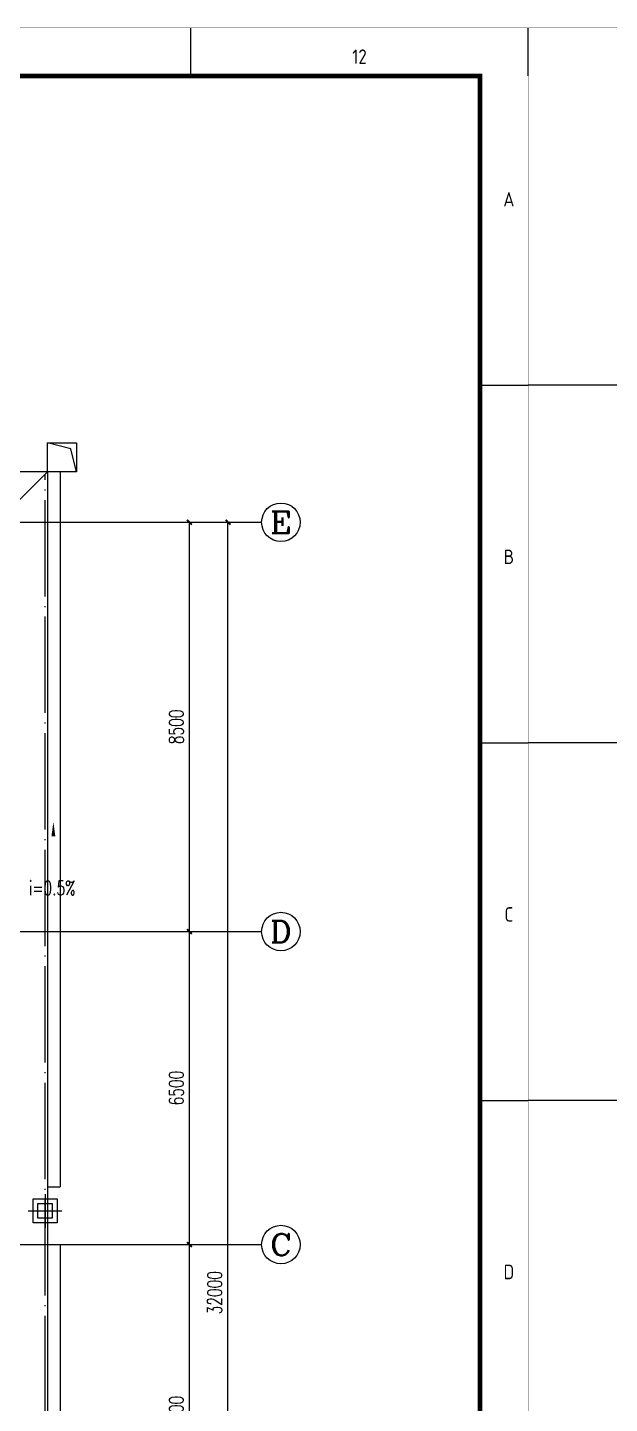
# Model space of a CAD drawing. Extents: x 93518 to 937116, y -359949 to 58022.
# Drawn here: x 758489 to 770583, y -91744 to -63170 of the extents above; entities that cross this region are included whole.
import ezdxf
from ezdxf.enums import TextEntityAlignment as Align

# ---------------------------------------------------------------- set-up
doc = ezdxf.new("R2010")
doc.units = 0
doc.header["$LTSCALE"] = 1000
doc.header["$MEASUREMENT"] = 0
doc.linetypes.add('DOTE', pattern=[2.42, 2, -0.2, 0.02, -0.2])
doc.layers.get('0').update_dxf_attribs({"color": 8, "linetype": 'CONTINUOUS'})
doc.layers.get('Defpoints').update_dxf_attribs({"color": 8, "linetype": 'CONTINUOUS'})
for name, color, linetype in [('AXIS', 8, 'CONTINUOUS'), ('AXIS_TEXT', 8, 'CONTINUOUS'), ('C承台', 8, 'CONTINUOUS'), ('DIM_SYMB', 8, 'CONTINUOUS'), ('DOTE', 8, 'DOTE'), ('排水', 8, 'CONTINUOUS')]:
    doc.layers.add(name, color=color, linetype=linetype)
doc.styles.add('_TCH_AXIS', font='complex.shx', dxfattribs={"bigfont": 'GBCBIG.shx'})
doc.styles.add('_TCH_DIM', font='simplex.shx', dxfattribs={"bigfont": 'gbcbig.shx'})
doc.styles.add('_TCH_DIM_T3', font='simplex.shx', dxfattribs={"width": 0.705882, "bigfont": 'gbcbig.shx'})
doc.styles.add('COMPLEX', font='geditxt.shx', dxfattribs={"bigfont": 'hztxt1.shx'})
doc.styles.get("Standard").update_dxf_attribs({"font": 'GBENOR', "bigfont": 'GBCBIG'})
doc.dimstyles.new('_TCH_ARCH&&100', dxfattribs={"dimtxt": 297.5, "dimasz": 100, "dimexe": 250, "dimexo": 300, "dimgap": 126.25, "dimtad": 1, "dimdec": 0, "dimzin": 0, "dimdsep": 46, "dimtxsty": '_TCH_DIM_T3', "dimblk": 'ARCHTICK', "dimcen": 0.09, "dimclrt": 7, "dimazin": 2, "dimtfac": 1, "dimtdec": 0, "dimtix": 1, "dimtmove": 2, "dimatfit": 3, "dimfxl": 0, "dimtolj": 1, "dimtzin": 0, "dimarcsym": 0})

# ---------------------------------------------------------------- blocks, each defined once
blk = doc.blocks.new('GEDI_WK_A1')
at = {"color": 3}
for p, q in [((0, 584), (0, 594)), ((770.92, 584), (770.92, 594)), ((25, 519.75), (0, 519.75)), ((831, 519.75), (841, 519.75)), ((25, 445.5), (0, 445.5)), ((831, 445.5), (841, 445.5)), ((25, 371.25), (0, 371.25)), ((831, 371.25), (841, 371.25))]:
    blk.add_line(p, q, dxfattribs=at)
for points, const_width in [([(0, 0), (841, 0), (841, 594), (0, 594)], 0.1), ([(25, 10), (831, 10), (831, 584), (25, 584)], 1)]:
    blk.add_lwpolyline(points, close=True, dxfattribs=dict(at, const_width=const_width))
blk.add_text('12', height=3, dxfattribs=at).set_placement((805.96, 588), align=Align.MIDDLE)
for s, p in [('A', (837, 556.88)), ('B', (837, 482.62)), ('C', (837, 408.38)), ('D', (837, 334.12))]:
    blk.add_text(s, height=3, dxfattribs=at).set_placement(p, align=Align.CENTER)
blk = doc.blocks.new('_ArchTick')
at = {"color": 0, "linetype": 'ByBlock', "const_width": 0.4}
blk.add_lwpolyline([(-0.5, -0.5), (0.5, 0.5)], dxfattribs=at)
blk = doc.blocks.new('*D802')
at = {"layer": 'AXIS', "color": 0, "lineweight": -2, "transparency": 16777216}
for p, q in [((759155, -88444), (762105, -88444)), ((761855, -95444), (761855, -88444)), ((759155, -95444), (762105, -95444))]:
    blk.add_line(p, q, dxfattribs=at)
at = {"layer": 'Defpoints', "color": 0, "transparency": 16777216}
for p in [(758855, -88444), (761855, -88444), (758855, -95444)]:
    blk.add_point(p, dxfattribs=at)
at = {"layer": 'AXIS', "color": 0, "lineweight": -2, "transparency": 16777216, "xscale": 100, "yscale": 100, "zscale": 100}
for p, rotation in [((761855, -88444), 90), ((761855, -95444), 270)]:
    blk.add_blockref('_ArchTick', p, dxfattribs=dict(at, rotation=rotation))
at = {"layer": 'AXIS', "color": 7, "transparency": 16777216, "insert": (761580, -91944), "char_height": 297.5, "attachment_point": 5, "rotation": 90, "style": '_TCH_DIM_T3'}
blk.add_mtext('\\A1;7000', dxfattribs=at)
blk = doc.blocks.new('*D803')
at = {"layer": 'AXIS', "color": 0, "lineweight": -2, "transparency": 16777216}
for p, q in [((759155, -81944), (762105, -81944)), ((761855, -88444), (761855, -81944)), ((759155, -88444), (762105, -88444))]:
    blk.add_line(p, q, dxfattribs=at)
at = {"layer": 'Defpoints', "color": 0, "transparency": 16777216}
for p in [(758855, -81944), (761855, -81944), (758855, -88444)]:
    blk.add_point(p, dxfattribs=at)
at = {"layer": 'AXIS', "color": 0, "lineweight": -2, "transparency": 16777216, "xscale": 100, "yscale": 100, "zscale": 100}
for p, rotation in [((761855, -81944), 90), ((761855, -88444), 270)]:
    blk.add_blockref('_ArchTick', p, dxfattribs=dict(at, rotation=rotation))
at = {"layer": 'AXIS', "color": 7, "transparency": 16777216, "insert": (761580, -85194), "char_height": 297.5, "attachment_point": 5, "rotation": 90, "style": '_TCH_DIM_T3'}
blk.add_mtext('\\A1;6500', dxfattribs=at)
blk = doc.blocks.new('*D804')
at = {"layer": 'AXIS', "color": 0, "lineweight": -2, "transparency": 16777216}
for p, q in [((759155, -73444), (762105, -73444)), ((761855, -81944), (761855, -73444)), ((759155, -81944), (762105, -81944))]:
    blk.add_line(p, q, dxfattribs=at)
at = {"layer": 'Defpoints', "color": 0, "transparency": 16777216}
for p in [(758855, -73444), (761855, -73444), (758855, -81944)]:
    blk.add_point(p, dxfattribs=at)
at = {"layer": 'AXIS', "color": 0, "lineweight": -2, "transparency": 16777216, "xscale": 100, "yscale": 100, "zscale": 100}
for p, rotation in [((761855, -73444), 90), ((761855, -81944), 270)]:
    blk.add_blockref('_ArchTick', p, dxfattribs=dict(at, rotation=rotation))
at = {"layer": 'AXIS', "color": 7, "transparency": 16777216, "insert": (761580, -77694), "char_height": 297.5, "attachment_point": 5, "rotation": 90, "style": '_TCH_DIM_T3'}
blk.add_mtext('\\A1;8500', dxfattribs=at)
blk = doc.blocks.new('*D805')
at = {"layer": 'AXIS', "color": 0, "lineweight": -2, "transparency": 16777216}
for p, q in [((759155, -73444), (762905, -73444)), ((762655, -105444), (762655, -73444)), ((759155, -105444), (762905, -105444))]:
    blk.add_line(p, q, dxfattribs=at)
at = {"layer": 'Defpoints', "color": 0, "transparency": 16777216}
for p in [(758855, -73444), (762655, -73444), (758855, -105444)]:
    blk.add_point(p, dxfattribs=at)
at = {"layer": 'AXIS', "color": 0, "lineweight": -2, "transparency": 16777216, "xscale": 100, "yscale": 100, "zscale": 100}
for p, rotation in [((762655, -73444), 90), ((762655, -105444), 270)]:
    blk.add_blockref('_ArchTick', p, dxfattribs=dict(at, rotation=rotation))
at = {"layer": 'AXIS', "color": 7, "transparency": 16777216, "insert": (762380, -89444), "char_height": 297.5, "attachment_point": 5, "rotation": 90, "style": '_TCH_DIM_T3'}
blk.add_mtext('\\A1;32000', dxfattribs=at)
blk = doc.blocks.new('_AXISO')
blk.add_circle((0, 0), 0.5)
at = {"layer": 'AXIS_TEXT', "style": 'COMPLEX', "width": 1.041667}
blk.add_attdef('A', text='', height=0.56, dxfattribs=at).set_placement((-0.25, -0.28), (0.25, -0.28), align=Align.FIT)

msp = doc.modelspace()

# ---------------------------------------------------------------- linework, layer by layer
at = {"layer": 'AXIS'}
for p, q in [((758854.6, -73444.5), (763354.6, -73444.5)), ((758854.6, -81944.5), (763354.6, -81944.5)), ((758854.6, -88444.5), (763354.6, -88444.5))]:
    msp.add_line(p, q, dxfattribs=at)
at = {"layer": 'C承台', "color": 8}
msp.add_lwpolyline([(758604.6, -87494.5), (759104.6, -87494.5), (759104.6, -87994.5), (758604.6, -87994.5)], close=True, dxfattribs=at)
at = {"layer": 'C承台'}
msp.add_lwpolyline([(758704.6, -87594.5), (759004.6, -87594.5), (759004.6, -87894.5), (758704.6, -87894.5)], close=True, dxfattribs=at)
at = {"layer": 'DIM_SYMB'}
msp.add_lwpolyline([(759026.5, -80787.5, 0, 0, 0), (759026.5, -79663.9, 0, 80, 0), (759026.5, -79963.9, 0, 0, 0)], format="xyseb", dxfattribs=at)
at = {"layer": 'DOTE'}
for p, q in [((758854.6, -106444.5), (758854.6, -72444.5)), ((694854.6, -73444.5), (758854.6, -73444.5)), ((694854.6, -81944.5), (758854.6, -81944.5)), ((758854.6, -87394.5), (758854.6, -88094.5)), ((758504.6, -87744.5), (759204.6, -87744.5)), ((694854.6, -88444.5), (758854.6, -88444.5))]:
    msp.add_line(p, q, dxfattribs=at)
at = {"layer": '排水'}
for p, q in [((759390.4, -71916.6), (758904.6, -71794.5)), ((759504.6, -72394.5), (759390.4, -71916.6)), ((758104.6, -73194.5), (758904.6, -72394.5)), ((758904.6, -87244.5), (759164.6, -87244.5))]:
    msp.add_line(p, q, dxfattribs=at)
msp.add_lwpolyline([(759504.6, -72394.5), (758904.6, -72394.5), (758904.6, -71794.5), (759504.6, -71794.5)], close=True, dxfattribs=at)
for points in [[(758904.6, -72394.5), (757604.6, -72394.5)], [(758904.6, -72394.5), (758904.6, -92294.5)], [(759164.6, -72394.5), (759164.6, -87244.5)], [(759164.6, -88444.5), (759164.6, -92294.5)]]:
    msp.add_lwpolyline(points, dxfattribs=at)

# ---------------------------------------------------------------- block references
at = {"xscale": 100, "yscale": 100, "zscale": 100}
for p in [(684791.4, -122574.9), (768891.4, -122574.9)]:
    msp.add_blockref('GEDI_WK_A1', p, dxfattribs=at)
at = {"layer": 'AXIS'}
ref = msp.add_blockref('_AXISO', (763754.6, -73444.5), dxfattribs=dict(at, xscale=800, yscale=800, zscale=800))
ref.add_attrib('A', 'E', dxfattribs={"layer": 'AXIS_TEXT', "height": 452.5, "style": '_TCH_AXIS', "width": 1.3125}).set_placement((763528.4, -73670.8), (763980.9, -73670.8), align=Align.FIT)
ref = msp.add_blockref('_AXISO', (763754.6, -81944.5), dxfattribs=dict(at, xscale=800, yscale=800, zscale=800))
ref.add_attrib('A', 'D', dxfattribs={"layer": 'AXIS_TEXT', "height": 452.5, "style": '_TCH_AXIS', "width": 1.235294}).set_placement((763528.4, -82170.8), (763980.9, -82170.8), align=Align.FIT)
ref = msp.add_blockref('_AXISO', (763754.6, -88444.5), dxfattribs=dict(at, xscale=800, yscale=800, zscale=800))
ref.add_attrib('A', 'C', dxfattribs={"layer": 'AXIS_TEXT', "height": 452.5, "style": '_TCH_AXIS', "width": 1.4}).set_placement((763528.4, -88670.8), (763980.9, -88670.8), align=Align.FIT)

# ---------------------------------------------------------------- texts
at = {"layer": 'DIM_SYMB', "color": 7, "style": '_TCH_DIM', "width": 0.705882}
msp.add_text('i=0.5%', height=297.5, dxfattribs=at).set_placement((758516.5, -81190))

# ---------------------------------------------------------------- dimensions: what is measured, and where the dimension line sits
at = {"layer": 'AXIS'}
for p1, p2, distance, picture, middle in [((758854.6, -81944.5), (758854.6, -73444.5), -3000, '*D804', (761579.6, -77694.5)), ((758854.6, -105444.5), (758854.6, -73444.5), -3800, '*D805', (762379.6, -89444.5)), ((758854.6, -88444.5), (758854.6, -81944.5), -3000, '*D803', (761579.6, -85194.5)), ((758854.6, -95444.5), (758854.6, -88444.5), -3000, '*D802', (761579.6, -91944.5))]:
    dim = msp.add_aligned_dim(p1=p1, p2=p2, distance=distance, dimstyle='_TCH_ARCH&&100', dxfattribs=at)
    dim.commit()
    dim.dimension.update_dxf_attribs({"geometry": picture, "text_midpoint": middle})

doc.saveas('drawing.dxf')
